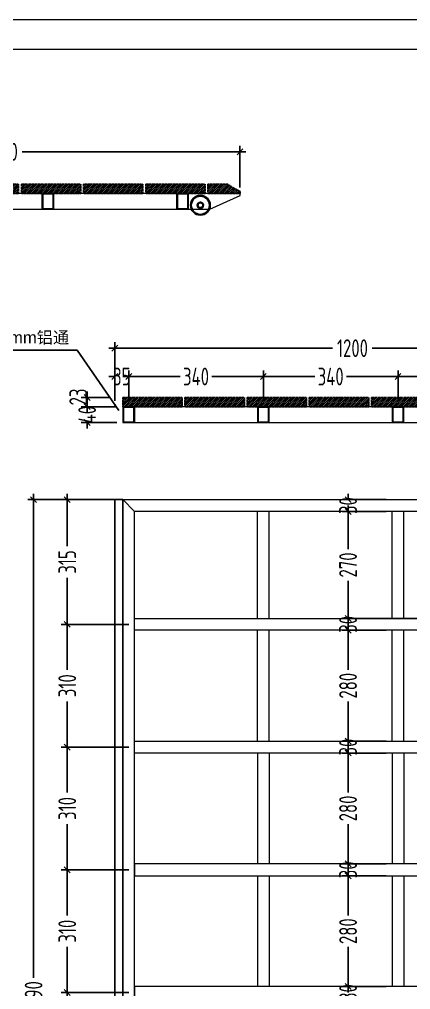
# Model space of a CAD drawing. Header units: millimetres. Extents: x 4 to 2106212, y -117026 to 198097.
# Drawn here: x 1828073 to 1829061, y 187559 to 190009 of the extents above; entities that cross this region are included whole.
import ezdxf

# ---------------------------------------------------------------- set-up
doc = ezdxf.new("R2010")
doc.units = ezdxf.units.MM
doc.linetypes.add('DASHED', pattern=[0.75, 0.5, -0.25])
doc.layers.add('1', color=7, linetype='Continuous', true_color=0xffffff)
for name, color, linetype, lineweight in [('dim', 6, 'Continuous', 13), ('图框', 7, 'Continuous', 13), ('文本', 3, 'Continuous', 13)]:
    doc.layers.add(name, color=color, linetype=linetype, lineweight=lineweight)
for name, color, linetype in [('HR-dimension', 9, 'Continuous'), ('标注', 9, 'Continuous'), ('面板', 44, 'Continuous')]:
    doc.layers.add(name, color=color, linetype=linetype)
doc.styles.add('Arial', font='arial.ttf')
doc.styles.add('hztxt', font='ros1.shx', dxfattribs={"width": 0.8, "bigfont": 'hztxt.shx'})
doc.dimstyles.new('DIM-15', dxfattribs={"dimscale": 15, "dimtxt": 3, "dimasz": 1, "dimexe": 1, "dimexo": 1, "dimgap": 0.5, "dimtad": 0, "dimdec": 1, "dimrnd": 0.0005, "dimzin": 9, "dimdsep": 46, "dimtxsty": 'hztxt', "dimblk": 'OBLIQUE', "dimcen": 0, "dimdle": 1, "dimclrd": 9, "dimclre": 9, "dimclrt": 2, "dimazin": 2, "dimtfac": 1, "dimtdec": 1, "dimtix": 1, "dimtofl": 0, "dimtmove": 2, "dimatfit": 3, "dimfxl": 1, "dimarcsym": 2})
doc.dimstyles.new('HR-BI-DIM5', dxfattribs={"dimscale": 6, "dimtxt": 5, "dimasz": 1, "dimexe": 1, "dimexo": 1.5, "dimgap": 2, "dimtad": 1, "dimdec": 1, "dimdsep": 46, "dimtxsty": 'hztxt', "dimcen": 0, "dimdle": 1, "dimclrd": 256, "dimclre": 256, "dimclrt": 2, "dimadec": 1, "dimazin": 0, "dimtfac": 1, "dimtdec": 1, "dimtix": 1, "dimtmove": 2, "dimatfit": 3, "dimfxl": 1, "dimtfill": 1, "dimtolj": 1, "dimtzin": 0, "dimarcsym": 1})

# ---------------------------------------------------------------- blocks, each defined once
blk = doc.blocks.new('lun')
for radius in [25, 22.9, 8.02, 6.5]:
    blk.add_circle((160995, 36747.8), radius)
blk = doc.blocks.new('zw$DD29')
at = {"layer": '面板', "linetype": 'DASHED', "ltscale": 5}
h = blk.add_hatch(dxfattribs=at)
h.set_pattern_fill('ANSI31', color=256)
h.set_pattern_definition([(45, (-3, 0), (-2.245064, 2.245064), [])])
h.paths.add_polyline_path([(160, 33), (10, 33), (10, 10), (37, 10), (160, 10)])
h = blk.add_hatch(dxfattribs=at)
h.set_pattern_fill('ANSI31', color=256)
h.set_pattern_definition([(45, (154, 2e-11), (-2.245064, 2.245064), [])])
h.paths.add_polyline_path([(317, 33), (167, 33), (167, 10), (194, 10), (317, 10)])
h = blk.add_hatch(dxfattribs=at)
h.set_pattern_fill('ANSI31', color=256)
h.set_pattern_definition([(45, (311, 5e-11), (-2.245064, 2.245064), [])])
h.paths.add_polyline_path([(474, 33), (324, 33), (324, 10), (351, 10), (474, 10)])
h = blk.add_hatch(dxfattribs=at)
h.set_pattern_fill('ANSI31', color=256)
h.set_pattern_definition([(45, (468, 7e-11), (-2.245064, 2.245064), [])])
h.paths.add_polyline_path([(631, 33), (481, 33), (481, 10), (508, 10), (631, 10)])
h = blk.add_hatch(dxfattribs=at)
h.set_pattern_fill('ANSI31', color=256)
h.set_pattern_definition([(45, (625, 1e-10), (-2.245064, 2.245064), [])])
h.paths.add_polyline_path([(788, 33), (638, 33), (638, 10), (665, 10), (788, 10)])
h = blk.add_hatch(dxfattribs=at)
h.set_pattern_fill('ANSI31', color=256)
h.set_pattern_definition([(45, (782, 1e-10), (-2.245064, 2.245064), [])])
h.paths.add_polyline_path([(945, 33), (795, 33), (795, 10), (822, 10), (945, 10)])
h = blk.add_hatch(dxfattribs=at)
h.set_pattern_fill('ANSI31', color=256)
h.set_pattern_definition([(45, (939, 1e-10), (-2.245064, 2.245064), [])])
h.paths.add_polyline_path([(1102, 33), (952, 33), (952, 10), (979, 10), (1102, 10)])
h = blk.add_hatch(dxfattribs=at)
h.set_pattern_fill('ANSI31', color=256)
h.set_pattern_definition([(45, (-20, 0), (-2.245064, 2.245064), [])])
h.paths.add_polyline_path([(1158.7, 33), (1109, 33), (1109, 10), (1190, 10), (1190, 15)])
at = {"layer": 'dim'}
for points in [[(40, 10), (10, 10), (10, -30), (40, -30)], [(38, 8), (12, 8), (12, -28), (38, -28)], [(1190, 10), (40, 10), (40, -30), (1113.8, -30), (1190, 5)], [(380, 10), (350, 10), (350, -30), (380, -30)], [(378, 8), (352, 8), (352, -28), (378, -28)], [(720, 10), (690, 10), (690, -30), (720, -30)], [(718, 8), (692, 8), (692, -28), (718, -28)], [(1060, 10), (1030, 10), (1030, -30), (1060, -30)], [(1058, 8), (1032, 8), (1032, -28), (1058, -28)]]:
    blk.add_lwpolyline(points, close=True, dxfattribs=at)
blk.add_circle((1090, -20), 6, dxfattribs=at)
at = {"layer": '面板', "linetype": 'DASHED', "ltscale": 5}
for points in [[(160, 10), (10, 10), (10, 33), (160, 33)], [(317, 10), (167, 10), (167, 33), (317, 33)], [(474, 10), (324, 10), (324, 33), (474, 33)], [(631, 10), (481, 10), (481, 33), (631, 33)], [(788, 10), (638, 10), (638, 33), (788, 33)], [(945, 10), (795, 10), (795, 33), (945, 33)], [(1102, 10), (952, 10), (952, 33), (1102, 33)], [(1190, 10), (1109, 10), (1109, 33), (1158.7, 33), (1190, 15)]]:
    blk.add_lwpolyline(points, close=True, dxfattribs=at)
at = {"color": 4, "extrusion": (0, 0, -1), "zscale": -1}
blk.add_blockref('lun', (-162085, -36767.8), dxfattribs=at)
blk = doc.blocks.new('_Oblique')
at = {"color": 0, "linetype": 'ByBlock', "lineweight": -2}
blk.add_line((-0.5, -0.5), (0.5, 0.5), dxfattribs=at)
blk = doc.blocks.new('*D388')
at = {"layer": 'Defpoints', "color": 0, "ltscale": 1.5, "transparency": 16777216}
for p in [(1828334.4, 188796.2), (1828109.3, 186306.2), (1828334.4, 186306.2)]:
    blk.add_point(p, dxfattribs=at)
at = {"layer": 'HR-dimension', "color": 9, "lineweight": -2, "ltscale": 1.5, "transparency": 16777216}
for p, q in [((1828319.4, 188796.2), (1828094.3, 188796.2)), ((1828109.3, 188811.2), (1828109.3, 187588.1)), ((1828109.3, 186291.2), (1828109.3, 187484.3)), ((1828319.4, 186306.2), (1828094.3, 186306.2))]:
    blk.add_line(p, q, dxfattribs=at)
at = {"layer": 'HR-dimension', "color": 9, "lineweight": -2, "ltscale": 1.5, "transparency": 16777216, "xscale": 15, "yscale": 15, "zscale": 15}
for p, rotation in [((1828109.3, 188796.2), 90), ((1828109.3, 186306.2), 270)]:
    blk.add_blockref('_Oblique', p, dxfattribs=dict(at, rotation=rotation))
at = {"layer": 'HR-dimension', "color": 2, "ltscale": 1.5, "transparency": 16777216, "insert": (1828109.3, 187536.2), "char_height": 45, "attachment_point": 5, "rotation": 90, "style": 'hztxt'}
blk.add_mtext('2490', dxfattribs=at)
blk = doc.blocks.new('*D389')
at = {"layer": 'Defpoints', "color": 0, "ltscale": 1.5, "transparency": 16777216}
for p in [(1828334.4, 188796.2), (1828194.2, 188481.2), (1828364.4, 188481.2)]:
    blk.add_point(p, dxfattribs=at)
at = {"layer": 'HR-dimension', "color": 9, "lineweight": -2, "ltscale": 1.5, "transparency": 16777216}
for p, q in [((1828319.4, 188796.2), (1828179.2, 188796.2)), ((1828194.2, 188811.2), (1828194.2, 188678.6)), ((1828194.2, 188466.2), (1828194.2, 188598.8)), ((1828349.4, 188481.2), (1828179.2, 188481.2))]:
    blk.add_line(p, q, dxfattribs=at)
at = {"layer": 'HR-dimension', "color": 9, "lineweight": -2, "ltscale": 1.5, "transparency": 16777216, "xscale": 15, "yscale": 15, "zscale": 15}
for p, rotation in [((1828194.2, 188796.2), 90), ((1828194.2, 188481.2), 270)]:
    blk.add_blockref('_Oblique', p, dxfattribs=dict(at, rotation=rotation))
at = {"layer": 'HR-dimension', "color": 2, "ltscale": 1.5, "transparency": 16777216, "insert": (1828194.2, 188638.7), "char_height": 45, "attachment_point": 5, "rotation": 90, "style": 'hztxt'}
blk.add_mtext('315', dxfattribs=at)
blk = doc.blocks.new('*D396')
at = {"layer": 'Defpoints', "color": 0, "ltscale": 1.5, "transparency": 16777216}
for p in [(1828364.4, 188481.2), (1828194.2, 188171.2), (1828364.4, 188171.2)]:
    blk.add_point(p, dxfattribs=at)
at = {"layer": 'HR-dimension', "color": 9, "lineweight": -2, "ltscale": 1.5, "transparency": 16777216}
for p, q in [((1828194.2, 188496.2), (1828194.2, 188366.1)), ((1828349.4, 188481.2), (1828179.2, 188481.2)), ((1828194.2, 188156.2), (1828194.2, 188286.3)), ((1828349.4, 188171.2), (1828179.2, 188171.2))]:
    blk.add_line(p, q, dxfattribs=at)
at = {"layer": 'HR-dimension', "color": 9, "lineweight": -2, "ltscale": 1.5, "transparency": 16777216, "xscale": 15, "yscale": 15, "zscale": 15}
for p, rotation in [((1828194.2, 188481.2), 90), ((1828194.2, 188171.2), 270)]:
    blk.add_blockref('_Oblique', p, dxfattribs=dict(at, rotation=rotation))
at = {"layer": 'HR-dimension', "color": 2, "ltscale": 1.5, "transparency": 16777216, "insert": (1828194.2, 188326.2), "char_height": 45, "attachment_point": 5, "rotation": 90, "style": 'hztxt'}
blk.add_mtext('310', dxfattribs=at)
blk = doc.blocks.new('*D309')
at = {"layer": 'Defpoints', "color": 0, "ltscale": 1.5, "transparency": 16777216}
for p in [(1828364.4, 188171.2), (1828194.2, 187861.2), (1828364.4, 187861.2)]:
    blk.add_point(p, dxfattribs=at)
at = {"layer": 'HR-dimension', "color": 9, "lineweight": -2, "ltscale": 1.5, "transparency": 16777216}
for p, q in [((1828194.2, 188186.2), (1828194.2, 188056.1)), ((1828349.4, 188171.2), (1828179.2, 188171.2)), ((1828194.2, 187846.2), (1828194.2, 187976.3)), ((1828349.4, 187861.2), (1828179.2, 187861.2))]:
    blk.add_line(p, q, dxfattribs=at)
at = {"layer": 'HR-dimension', "color": 9, "lineweight": -2, "ltscale": 1.5, "transparency": 16777216, "xscale": 15, "yscale": 15, "zscale": 15}
for p, rotation in [((1828194.2, 188171.2), 90), ((1828194.2, 187861.2), 270)]:
    blk.add_blockref('_Oblique', p, dxfattribs=dict(at, rotation=rotation))
at = {"layer": 'HR-dimension', "color": 2, "ltscale": 1.5, "transparency": 16777216, "insert": (1828194.2, 188016.2), "char_height": 45, "attachment_point": 5, "rotation": 90, "style": 'hztxt'}
blk.add_mtext('310', dxfattribs=at)
blk = doc.blocks.new('*D310')
at = {"layer": 'Defpoints', "color": 0, "ltscale": 1.5, "transparency": 16777216}
for p in [(1828349.4, 189107.1), (1828314.4, 189031), (1828349.4, 189031, 0)]:
    blk.add_point(p, dxfattribs=at)
at = {"layer": 'HR-dimension', "color": 9, "lineweight": -2, "ltscale": 1.5, "transparency": 16777216}
for p, q in [((1828314.4, 189107.1), (1828299.4, 189107.1)), ((1828314.4, 189046), (1828314.4, 189122.1)), ((1828349.4, 189046), (1828349.4, 189122.1)), ((1828349.4, 189107.1), (1828364.4, 189107.1))]:
    blk.add_line(p, q, dxfattribs=at)
at = {"layer": 'HR-dimension', "color": 9, "lineweight": -2, "ltscale": 1.5, "transparency": 16777216, "xscale": 15, "yscale": 15, "zscale": 15}
blk.add_blockref('_Oblique', (1828314.4, 189107.1), dxfattribs=at)
at = {"layer": 'HR-dimension', "color": 9, "lineweight": -2, "ltscale": 1.5, "transparency": 16777216, "xscale": 15, "yscale": 15, "zscale": 15, "rotation": 180}
blk.add_blockref('_Oblique', (1828349.4, 189107.1), dxfattribs=at)
at = {"layer": 'HR-dimension', "color": 2, "ltscale": 1.5, "transparency": 16777216, "insert": (1828331.9, 189107.1), "char_height": 45, "attachment_point": 5, "style": 'hztxt'}
blk.add_mtext('35', dxfattribs=at)
blk = doc.blocks.new('*D312')
at = {"layer": 'Defpoints', "color": 0, "ltscale": 1.5, "transparency": 16777216}
for p in [(1829514.4, 189178.7), (1828314.4, 189031), (1829514.4, 189031, 0)]:
    blk.add_point(p, dxfattribs=at)
at = {"layer": 'HR-dimension', "color": 9, "lineweight": -2, "ltscale": 1.5, "transparency": 16777216}
for p, q in [((1828314.4, 189046), (1828314.4, 189193.7)), ((1829514.4, 189046), (1829514.4, 189193.7)), ((1828299.4, 189178.7), (1828864.3, 189178.7)), ((1829529.4, 189178.7), (1828964.5, 189178.7))]:
    blk.add_line(p, q, dxfattribs=at)
at = {"layer": 'HR-dimension', "color": 9, "lineweight": -2, "ltscale": 1.5, "transparency": 16777216, "xscale": 15, "yscale": 15, "zscale": 15, "rotation": 180}
blk.add_blockref('_Oblique', (1828314.4, 189178.7), dxfattribs=at)
at = {"layer": 'HR-dimension', "color": 9, "lineweight": -2, "ltscale": 1.5, "transparency": 16777216, "xscale": 15, "yscale": 15, "zscale": 15}
blk.add_blockref('_Oblique', (1829514.4, 189178.7), dxfattribs=at)
at = {"layer": 'HR-dimension', "color": 2, "ltscale": 1.5, "transparency": 16777216, "insert": (1828914.4, 189178.7), "char_height": 45, "attachment_point": 5, "style": 'hztxt'}
blk.add_mtext('1200', dxfattribs=at)
blk = doc.blocks.new('*D397')
at = {"layer": 'Defpoints', "color": 0, "ltscale": 1.5, "transparency": 16777216}
for p in [(1828903.3, 188796.2), (1829014.4, 188796.2), (1829014.4, 188766.2, 0)]:
    blk.add_point(p, dxfattribs=at)
at = {"layer": 'HR-dimension', "color": 9, "lineweight": -2, "ltscale": 1.5, "transparency": 16777216}
for p, q in [((1828999.4, 188796.2), (1828888.3, 188796.2)), ((1828903.3, 188796.2), (1828903.3, 188811.2)), ((1828999.4, 188766.2), (1828888.3, 188766.2)), ((1828903.3, 188766.2), (1828903.3, 188751.2))]:
    blk.add_line(p, q, dxfattribs=at)
at = {"layer": 'HR-dimension', "color": 9, "lineweight": -2, "ltscale": 1.5, "transparency": 16777216, "xscale": 15, "yscale": 15, "zscale": 15}
for p, rotation in [((1828903.3, 188796.2), 270), ((1828903.3, 188766.2), 90)]:
    blk.add_blockref('_Oblique', p, dxfattribs=dict(at, rotation=rotation))
at = {"layer": 'HR-dimension', "color": 2, "ltscale": 1.5, "transparency": 16777216, "insert": (1828903.3, 188781.2), "char_height": 45, "attachment_point": 5, "rotation": 90, "style": 'hztxt'}
blk.add_mtext('30', dxfattribs=at)
blk = doc.blocks.new('*D313')
at = {"layer": 'Defpoints', "color": 0, "ltscale": 1.5, "transparency": 16777216}
for p in [(1829014.4, 188766.2, 0), (1828903.3, 188496.2), (1829014.4, 188496.2)]:
    blk.add_point(p, dxfattribs=at)
at = {"layer": 'HR-dimension', "color": 9, "lineweight": -2, "ltscale": 1.5, "transparency": 16777216}
for p, q in [((1828999.4, 188766.2), (1828888.3, 188766.2)), ((1828903.3, 188781.2), (1828903.3, 188671.1)), ((1828903.3, 188481.2), (1828903.3, 188591.3)), ((1828999.4, 188496.2), (1828888.3, 188496.2))]:
    blk.add_line(p, q, dxfattribs=at)
at = {"layer": 'HR-dimension', "color": 9, "lineweight": -2, "ltscale": 1.5, "transparency": 16777216, "xscale": 15, "yscale": 15, "zscale": 15}
for p, rotation in [((1828903.3, 188766.2), 90), ((1828903.3, 188496.2), 270)]:
    blk.add_blockref('_Oblique', p, dxfattribs=dict(at, rotation=rotation))
at = {"layer": 'HR-dimension', "color": 2, "ltscale": 1.5, "transparency": 16777216, "insert": (1828903.3, 188631.2), "char_height": 45, "attachment_point": 5, "rotation": 90, "style": 'hztxt'}
blk.add_mtext('270', dxfattribs=at)
blk = doc.blocks.new('*D398')
at = {"layer": 'Defpoints', "color": 0, "ltscale": 1.5, "transparency": 16777216}
for p in [(1829104.4, 188496.2), (1828903.3, 188466.2), (1829014.4, 188466.2)]:
    blk.add_point(p, dxfattribs=at)
at = {"layer": 'HR-dimension', "color": 9, "lineweight": -2, "ltscale": 1.5, "transparency": 16777216}
for p, q in [((1829089.4, 188496.2), (1828888.3, 188496.2)), ((1828903.3, 188496.2), (1828903.3, 188511.2)), ((1828999.4, 188466.2), (1828888.3, 188466.2)), ((1828903.3, 188466.2), (1828903.3, 188451.2))]:
    blk.add_line(p, q, dxfattribs=at)
at = {"layer": 'HR-dimension', "color": 9, "lineweight": -2, "ltscale": 1.5, "transparency": 16777216, "xscale": 15, "yscale": 15, "zscale": 15}
for p, rotation in [((1828903.3, 188496.2), 270), ((1828903.3, 188466.2), 90)]:
    blk.add_blockref('_Oblique', p, dxfattribs=dict(at, rotation=rotation))
at = {"layer": 'HR-dimension', "color": 2, "ltscale": 1.5, "transparency": 16777216, "insert": (1828903.3, 188481.2), "char_height": 45, "attachment_point": 5, "rotation": 90, "style": 'hztxt'}
blk.add_mtext('30', dxfattribs=at)
blk = doc.blocks.new('*D399')
at = {"layer": 'Defpoints', "color": 0, "ltscale": 1.5, "transparency": 16777216}
for p in [(1829014.4, 188466.2), (1828903.3, 188186.2), (1829014.4, 188186.2)]:
    blk.add_point(p, dxfattribs=at)
at = {"layer": 'HR-dimension', "color": 9, "lineweight": -2, "ltscale": 1.5, "transparency": 16777216}
for p, q in [((1828903.3, 188481.2), (1828903.3, 188366.1)), ((1828999.4, 188466.2), (1828888.3, 188466.2)), ((1828903.3, 188171.2), (1828903.3, 188286.3)), ((1828999.4, 188186.2), (1828888.3, 188186.2))]:
    blk.add_line(p, q, dxfattribs=at)
at = {"layer": 'HR-dimension', "color": 9, "lineweight": -2, "ltscale": 1.5, "transparency": 16777216, "xscale": 15, "yscale": 15, "zscale": 15}
for p, rotation in [((1828903.3, 188466.2), 90), ((1828903.3, 188186.2), 270)]:
    blk.add_blockref('_Oblique', p, dxfattribs=dict(at, rotation=rotation))
at = {"layer": 'HR-dimension', "color": 2, "ltscale": 1.5, "transparency": 16777216, "insert": (1828903.3, 188326.2), "char_height": 45, "attachment_point": 5, "rotation": 90, "style": 'hztxt'}
blk.add_mtext('280', dxfattribs=at)
blk = doc.blocks.new('*D314')
at = {"layer": 'Defpoints', "color": 0, "ltscale": 1.5, "transparency": 16777216}
for p in [(1829014.4, 188186.2), (1828903.3, 188156.2), (1829014.4, 188156.2, 0)]:
    blk.add_point(p, dxfattribs=at)
at = {"layer": 'HR-dimension', "color": 9, "lineweight": -2, "ltscale": 1.5, "transparency": 16777216}
for p, q in [((1828903.3, 188186.2), (1828903.3, 188201.2)), ((1828999.4, 188186.2), (1828888.3, 188186.2)), ((1828999.4, 188156.2), (1828888.3, 188156.2)), ((1828903.3, 188156.2), (1828903.3, 188141.2))]:
    blk.add_line(p, q, dxfattribs=at)
at = {"layer": 'HR-dimension', "color": 9, "lineweight": -2, "ltscale": 1.5, "transparency": 16777216, "xscale": 15, "yscale": 15, "zscale": 15}
for p, rotation in [((1828903.3, 188186.2), 270), ((1828903.3, 188156.2), 90)]:
    blk.add_blockref('_Oblique', p, dxfattribs=dict(at, rotation=rotation))
at = {"layer": 'HR-dimension', "color": 2, "ltscale": 1.5, "transparency": 16777216, "insert": (1828903.3, 188171.2), "char_height": 45, "attachment_point": 5, "rotation": 90, "style": 'hztxt'}
blk.add_mtext('30', dxfattribs=at)
blk = doc.blocks.new('*D400')
at = {"layer": 'Defpoints', "color": 0, "ltscale": 1.5, "transparency": 16777216}
for p in [(1829014.4, 188156.2, 0), (1828903.3, 187876.2), (1829014.4, 187876.2, 0)]:
    blk.add_point(p, dxfattribs=at)
at = {"layer": 'HR-dimension', "color": 9, "lineweight": -2, "ltscale": 1.5, "transparency": 16777216}
for p, q in [((1828999.4, 188156.2), (1828888.3, 188156.2)), ((1828903.3, 188171.2), (1828903.3, 188056.1)), ((1828903.3, 187861.2), (1828903.3, 187976.3)), ((1828999.4, 187876.2), (1828888.3, 187876.2))]:
    blk.add_line(p, q, dxfattribs=at)
at = {"layer": 'HR-dimension', "color": 9, "lineweight": -2, "ltscale": 1.5, "transparency": 16777216, "xscale": 15, "yscale": 15, "zscale": 15}
for p, rotation in [((1828903.3, 188156.2), 90), ((1828903.3, 187876.2), 270)]:
    blk.add_blockref('_Oblique', p, dxfattribs=dict(at, rotation=rotation))
at = {"layer": 'HR-dimension', "color": 2, "ltscale": 1.5, "transparency": 16777216, "insert": (1828903.3, 188016.2), "char_height": 45, "attachment_point": 5, "rotation": 90, "style": 'hztxt'}
blk.add_mtext('280', dxfattribs=at)
blk = doc.blocks.new('*D316')
at = {"layer": 'Defpoints', "color": 0, "ltscale": 1.5, "transparency": 16777216}
for p in [(1828630.4, 189674.8), (1827430.4, 189589.7, 0), (1828630.4, 189569.7)]:
    blk.add_point(p, dxfattribs=at)
at = {"layer": 'HR-dimension', "color": 9, "lineweight": -2, "ltscale": 1.5, "transparency": 16777216}
for p, q in [((1827415.4, 189674.8), (1827980.3, 189674.8)), ((1827430.4, 189604.7), (1827430.4, 189689.8)), ((1828645.4, 189674.8), (1828080.5, 189674.8)), ((1828630.4, 189584.7), (1828630.4, 189689.8))]:
    blk.add_line(p, q, dxfattribs=at)
at = {"layer": 'HR-dimension', "color": 9, "lineweight": -2, "ltscale": 1.5, "transparency": 16777216, "xscale": 15, "yscale": 15, "zscale": 15, "rotation": 180}
blk.add_blockref('_Oblique', (1827430.4, 189674.8), dxfattribs=at)
at = {"layer": 'HR-dimension', "color": 9, "lineweight": -2, "ltscale": 1.5, "transparency": 16777216, "xscale": 15, "yscale": 15, "zscale": 15}
blk.add_blockref('_Oblique', (1828630.4, 189674.8), dxfattribs=at)
at = {"layer": 'HR-dimension', "color": 2, "ltscale": 1.5, "transparency": 16777216, "insert": (1828030.4, 189674.8), "char_height": 45, "attachment_point": 5, "style": 'hztxt'}
blk.add_mtext('1200', dxfattribs=at)
blk = doc.blocks.new('*D317')
at = {"layer": 'Defpoints', "color": 0, "ltscale": 1.5, "transparency": 16777216}
for p in [(1828244.5, 189031), (1828334.4, 189031, 0), (1828334.4, 188991, 0)]:
    blk.add_point(p, dxfattribs=at)
at = {"layer": 'HR-dimension', "color": 9, "lineweight": -2, "ltscale": 1.5, "transparency": 16777216}
for p, q in [((1828244.5, 189031), (1828244.5, 189046)), ((1828319.4, 189031), (1828229.5, 189031)), ((1828319.4, 188991), (1828229.5, 188991)), ((1828244.5, 188991), (1828244.5, 188976))]:
    blk.add_line(p, q, dxfattribs=at)
at = {"layer": 'HR-dimension', "color": 9, "lineweight": -2, "ltscale": 1.5, "transparency": 16777216, "xscale": 15, "yscale": 15, "zscale": 15}
for p, rotation in [((1828244.5, 189031), 270), ((1828244.5, 188991), 90)]:
    blk.add_blockref('_Oblique', p, dxfattribs=dict(at, rotation=rotation))
at = {"layer": 'HR-dimension', "color": 2, "ltscale": 1.5, "transparency": 16777216, "insert": (1828244.5, 189011), "char_height": 45, "attachment_point": 5, "rotation": 90, "style": 'hztxt'}
blk.add_mtext('40', dxfattribs=at)
blk = doc.blocks.new('*D318')
at = {"layer": 'Defpoints', "color": 0, "ltscale": 1.5, "transparency": 16777216}
for p in [(1828244.5, 189054), (1828314.4, 189054), (1828314.4, 189031)]:
    blk.add_point(p, dxfattribs=at)
at = {"layer": 'HR-dimension', "color": 9, "lineweight": -2, "ltscale": 1.5, "transparency": 16777216}
for p, q in [((1828244.5, 189016), (1828244.5, 189069)), ((1828299.4, 189054), (1828229.5, 189054)), ((1828299.4, 189031), (1828229.5, 189031))]:
    blk.add_line(p, q, dxfattribs=at)
at = {"layer": 'HR-dimension', "color": 9, "lineweight": -2, "ltscale": 1.5, "transparency": 16777216, "xscale": 15, "yscale": 15, "zscale": 15}
for p, rotation in [((1828244.5, 189054), 90), ((1828244.5, 189031), 270)]:
    blk.add_blockref('_Oblique', p, dxfattribs=dict(at, rotation=rotation))
at = {"layer": 'HR-dimension', "color": 2, "ltscale": 1.5, "transparency": 16777216, "insert": (1828222, 189055.5), "char_height": 45, "attachment_point": 5, "rotation": 90, "style": 'hztxt'}
blk.add_mtext('23', dxfattribs=at)
blk = doc.blocks.new('*D425')
at = {"layer": 'Defpoints', "color": 0, "ltscale": 1.5, "transparency": 16777216}
for p in [(1828364.4, 187861.2), (1828194.2, 187551.2), (1828364.4, 187551.2)]:
    blk.add_point(p, dxfattribs=at)
at = {"layer": 'HR-dimension', "color": 9, "lineweight": -2, "ltscale": 1.5, "transparency": 16777216}
for p, q in [((1828349.4, 187861.2), (1828179.2, 187861.2)), ((1828194.2, 187876.2), (1828194.2, 187746.1)), ((1828194.2, 187536.2), (1828194.2, 187666.3)), ((1828349.4, 187551.2), (1828179.2, 187551.2))]:
    blk.add_line(p, q, dxfattribs=at)
at = {"layer": 'HR-dimension', "color": 9, "lineweight": -2, "ltscale": 1.5, "transparency": 16777216, "xscale": 15, "yscale": 15, "zscale": 15}
for p, rotation in [((1828194.2, 187861.2), 90), ((1828194.2, 187551.2), 270)]:
    blk.add_blockref('_Oblique', p, dxfattribs=dict(at, rotation=rotation))
at = {"layer": 'HR-dimension', "color": 2, "ltscale": 1.5, "transparency": 16777216, "insert": (1828194.2, 187706.2), "char_height": 45, "attachment_point": 5, "rotation": 90, "style": 'hztxt'}
blk.add_mtext('310', dxfattribs=at)
blk = doc.blocks.new('*D345')
at = {"layer": 'Defpoints', "color": 0, "ltscale": 1.5, "transparency": 16777216}
for p in [(1829014.4, 187876.2), (1828903.3, 187846.2), (1829014.4, 187846.2)]:
    blk.add_point(p, dxfattribs=at)
at = {"layer": 'HR-dimension', "color": 9, "lineweight": -2, "ltscale": 1.5, "transparency": 16777216}
for p, q in [((1828903.3, 187876.2), (1828903.3, 187891.2)), ((1828999.4, 187876.2), (1828888.3, 187876.2)), ((1828999.4, 187846.2), (1828888.3, 187846.2)), ((1828903.3, 187846.2), (1828903.3, 187831.2))]:
    blk.add_line(p, q, dxfattribs=at)
at = {"layer": 'HR-dimension', "color": 9, "lineweight": -2, "ltscale": 1.5, "transparency": 16777216, "xscale": 15, "yscale": 15, "zscale": 15}
for p, rotation in [((1828903.3, 187876.2), 270), ((1828903.3, 187846.2), 90)]:
    blk.add_blockref('_Oblique', p, dxfattribs=dict(at, rotation=rotation))
at = {"layer": 'HR-dimension', "color": 2, "ltscale": 1.5, "transparency": 16777216, "insert": (1828903.3, 187861.2), "char_height": 45, "attachment_point": 5, "rotation": 90, "style": 'hztxt'}
blk.add_mtext('30', dxfattribs=at)
blk = doc.blocks.new('*D346')
at = {"layer": 'Defpoints', "color": 0, "ltscale": 1.5, "transparency": 16777216}
for p in [(1829014.4, 187846.2), (1828903.3, 187566.2), (1829014.4, 187566.2)]:
    blk.add_point(p, dxfattribs=at)
at = {"layer": 'HR-dimension', "color": 9, "lineweight": -2, "ltscale": 1.5, "transparency": 16777216}
for p, q in [((1828903.3, 187861.2), (1828903.3, 187746.1)), ((1828999.4, 187846.2), (1828888.3, 187846.2)), ((1828903.3, 187551.2), (1828903.3, 187666.3)), ((1828999.4, 187566.2), (1828888.3, 187566.2))]:
    blk.add_line(p, q, dxfattribs=at)
at = {"layer": 'HR-dimension', "color": 9, "lineweight": -2, "ltscale": 1.5, "transparency": 16777216, "xscale": 15, "yscale": 15, "zscale": 15}
for p, rotation in [((1828903.3, 187846.2), 90), ((1828903.3, 187566.2), 270)]:
    blk.add_blockref('_Oblique', p, dxfattribs=dict(at, rotation=rotation))
at = {"layer": 'HR-dimension', "color": 2, "ltscale": 1.5, "transparency": 16777216, "insert": (1828903.3, 187706.2), "char_height": 45, "attachment_point": 5, "rotation": 90, "style": 'hztxt'}
blk.add_mtext('280', dxfattribs=at)
blk = doc.blocks.new('*D347')
at = {"layer": 'Defpoints', "color": 0, "ltscale": 1.5, "transparency": 16777216}
for p in [(1829014.4, 187566.2), (1828903.3, 187536.2), (1829014.4, 187536.2)]:
    blk.add_point(p, dxfattribs=at)
at = {"layer": 'HR-dimension', "color": 9, "lineweight": -2, "ltscale": 1.5, "transparency": 16777216}
for p, q in [((1828999.4, 187566.2), (1828888.3, 187566.2)), ((1828903.3, 187566.2), (1828903.3, 187581.2)), ((1828999.4, 187536.2), (1828888.3, 187536.2)), ((1828903.3, 187536.2), (1828903.3, 187521.2))]:
    blk.add_line(p, q, dxfattribs=at)
at = {"layer": 'HR-dimension', "color": 9, "lineweight": -2, "ltscale": 1.5, "transparency": 16777216, "xscale": 15, "yscale": 15, "zscale": 15}
for p, rotation in [((1828903.3, 187566.2), 270), ((1828903.3, 187536.2), 90)]:
    blk.add_blockref('_Oblique', p, dxfattribs=dict(at, rotation=rotation))
at = {"layer": 'HR-dimension', "color": 2, "ltscale": 1.5, "transparency": 16777216, "insert": (1828903.3, 187551.2), "char_height": 45, "attachment_point": 5, "rotation": 90, "style": 'hztxt'}
blk.add_mtext('30', dxfattribs=at)
blk = doc.blocks.new('*D188')
at = {"layer": 'Defpoints', "color": 0, "ltscale": 1.5, "transparency": 16777216}
for p in [(1828689.4, 189107.1), (1828349.4, 189031, 0), (1828689.4, 189031, 0)]:
    blk.add_point(p, dxfattribs=at)
at = {"layer": 'HR-dimension', "color": 9, "lineweight": -2, "ltscale": 1.5, "transparency": 16777216}
for p, q in [((1828334.4, 189107.1), (1828479.5, 189107.1)), ((1828349.4, 189046), (1828349.4, 189122.1)), ((1828704.4, 189107.1), (1828559.3, 189107.1)), ((1828689.4, 189046), (1828689.4, 189122.1))]:
    blk.add_line(p, q, dxfattribs=at)
at = {"layer": 'HR-dimension', "color": 9, "lineweight": -2, "ltscale": 1.5, "transparency": 16777216, "xscale": 15, "yscale": 15, "zscale": 15, "rotation": 180}
blk.add_blockref('_Oblique', (1828349.4, 189107.1), dxfattribs=at)
at = {"layer": 'HR-dimension', "color": 9, "lineweight": -2, "ltscale": 1.5, "transparency": 16777216, "xscale": 15, "yscale": 15, "zscale": 15}
blk.add_blockref('_Oblique', (1828689.4, 189107.1), dxfattribs=at)
at = {"layer": 'HR-dimension', "color": 2, "ltscale": 1.5, "transparency": 16777216, "insert": (1828519.4, 189107.1), "char_height": 45, "attachment_point": 5, "style": 'hztxt'}
blk.add_mtext('340', dxfattribs=at)
blk = doc.blocks.new('*D189')
at = {"color": 9, "lineweight": -2, "transparency": 16777216}
for p, q in [((1828674.4, 189107.1), (1828819.5, 189107.1)), ((1828689.4, 189046), (1828689.4, 189122.1)), ((1829044.4, 189107.1), (1828899.3, 189107.1)), ((1829029.4, 189046), (1829029.4, 189122.1))]:
    blk.add_line(p, q, dxfattribs=at)
at = {"layer": 'Defpoints', "color": 0, "transparency": 16777216}
for p in [(1829029.4, 189107.1), (1828689.4, 189031, 0), (1829029.4, 189031, 0)]:
    blk.add_point(p, dxfattribs=at)
at = {"color": 9, "lineweight": -2, "transparency": 16777216, "xscale": 15, "yscale": 15, "zscale": 15, "rotation": 180}
blk.add_blockref('_Oblique', (1828689.4, 189107.1), dxfattribs=at)
at = {"color": 9, "lineweight": -2, "transparency": 16777216, "xscale": 15, "yscale": 15, "zscale": 15}
blk.add_blockref('_Oblique', (1829029.4, 189107.1), dxfattribs=at)
at = {"color": 2, "transparency": 16777216, "insert": (1828859.4, 189107.1), "char_height": 45, "attachment_point": 5, "style": 'hztxt'}
blk.add_mtext('340', dxfattribs=at)
blk = doc.blocks.new('*D190')
at = {"color": 9, "lineweight": -2, "transparency": 16777216}
for p, q in [((1829014.4, 189107.1), (1829159.5, 189107.1)), ((1829029.4, 189046), (1829029.4, 189122.1)), ((1829384.4, 189107.1), (1829239.3, 189107.1)), ((1829369.4, 189046), (1829369.4, 189122.1))]:
    blk.add_line(p, q, dxfattribs=at)
at = {"layer": 'Defpoints', "color": 0, "transparency": 16777216}
for p in [(1829369.4, 189107.1), (1829029.4, 189031, 0), (1829369.4, 189031, 0)]:
    blk.add_point(p, dxfattribs=at)
at = {"color": 9, "lineweight": -2, "transparency": 16777216, "xscale": 15, "yscale": 15, "zscale": 15, "rotation": 180}
blk.add_blockref('_Oblique', (1829029.4, 189107.1), dxfattribs=at)
at = {"color": 9, "lineweight": -2, "transparency": 16777216, "xscale": 15, "yscale": 15, "zscale": 15}
blk.add_blockref('_Oblique', (1829369.4, 189107.1), dxfattribs=at)
at = {"color": 2, "transparency": 16777216, "insert": (1829199.4, 189107.1), "char_height": 45, "attachment_point": 5, "style": 'hztxt'}
blk.add_mtext('340', dxfattribs=at)
blk = doc.blocks.new('GW-TK')
at = {"layer": '图框'}
for points in [[(927183.55, 464715.01), (927603.55, 464715.01), (927603.55, 464418.01), (927183.55, 464418.01)], [(927188.55, 464710.01), (927598.55, 464710.01), (927598.55, 464423.01), (927188.55, 464423.01)]]:
    blk.add_lwpolyline(points, close=True, dxfattribs=at)
blk = doc.blocks.new('*D600')
at = {"layer": 'Defpoints', "color": 0, "ltscale": 1.5, "transparency": 16777216}
for p in [(1828364.4, 187551.2), (1828194.2, 187241.2), (1828364.4, 187241.2)]:
    blk.add_point(p, dxfattribs=at)
at = {"layer": 'HR-dimension', "color": 9, "lineweight": -2, "ltscale": 1.5, "transparency": 16777216}
for p, q in [((1828194.2, 187566.2), (1828194.2, 187436.1)), ((1828349.4, 187551.2), (1828179.2, 187551.2)), ((1828194.2, 187226.2), (1828194.2, 187356.3)), ((1828349.4, 187241.2), (1828179.2, 187241.2))]:
    blk.add_line(p, q, dxfattribs=at)
at = {"layer": 'HR-dimension', "color": 9, "lineweight": -2, "ltscale": 1.5, "transparency": 16777216, "xscale": 15, "yscale": 15, "zscale": 15}
for p, rotation in [((1828194.2, 187551.2), 90), ((1828194.2, 187241.2), 270)]:
    blk.add_blockref('_Oblique', p, dxfattribs=dict(at, rotation=rotation))
at = {"layer": 'HR-dimension', "color": 2, "ltscale": 1.5, "transparency": 16777216, "insert": (1828194.2, 187396.2), "char_height": 45, "attachment_point": 5, "rotation": 90, "style": 'hztxt'}
blk.add_mtext('310', dxfattribs=at)

msp = doc.modelspace()

# ---------------------------------------------------------------- linework, layer by layer
at = {"layer": '1', "color": 1}
msp.add_lwpolyline([(1828314.4362, 188796.1773), (1828334.4354, 188796.1773), (1828334.4354, 186306.1828), (1828314.4362, 186306.1828)], close=True, dxfattribs=at)
at = {"layer": '图框'}
for p, q in [((1828364.4354, 186336.1828), (1828364.4354, 188766.1773)), ((1828674.4354, 188496.18, 0), (1828674.4354, 188766.1773, -0.0005)), ((1828704.4354, 188496.18, 0), (1828704.4354, 188766.1773, -0.0005)), ((1829014.3974, 188496.18, 0), (1829014.3974, 188766.1773, -0.0005)), ((1829044.3974, 188496.18, 0), (1829044.3974, 188766.1773, -0.0005)), ((1828674.4354, 188186.18), (1828674.4354, 188466.18)), ((1828704.4354, 188186.18), (1828704.4354, 188466.18)), ((1829014.3974, 188186.18), (1829014.3974, 188466.18)), ((1829044.3974, 188186.18), (1829044.3974, 188466.18)), ((1828674.4354, 188156.18, 0), (1828674.4354, 187876.18, -0.0002)), ((1828704.4354, 188156.18, 0), (1828704.4354, 187876.18, -0.0002)), ((1829014.3974, 188156.18, 0), (1829014.3974, 187876.18, -0.0002)), ((1829044.3974, 188156.18, 0), (1829044.3974, 187876.18, -0.0002)), ((1828674.4354, 187846.18, -0.0002), (1828674.4354, 187566.18, -0.0004)), ((1828704.4354, 187846.18, -0.0002), (1828704.4354, 187566.18, -0.0004)), ((1829014.3974, 187846.18, -0.0002), (1829014.3974, 187566.18, -0.0004)), ((1829044.3974, 187846.18, -0.0002), (1829044.3974, 187566.18, -0.0004))]:
    msp.add_line(p, q, dxfattribs=at)
for points in [[(1829514.4354, 188766.1773), (1828364.4354, 188766.1773), (1828334.4354, 188796.1773), (1829514.4354, 188796.1773)], [(1829514.4354, 188466.18), (1828364.4354, 188466.18), (1828364.4354, 188496.18), (1829514.4354, 188496.18)], [(1829514.4354, 188156.18), (1828364.4354, 188156.18), (1828364.4354, 188186.18), (1829514.4354, 188186.18)], [(1829514.4354, 187876.18), (1828364.4354, 187876.18), (1828364.4354, 187846.18), (1829514.4354, 187846.18)], [(1829514.4354, 187566.18), (1828364.4354, 187566.18), (1828364.4354, 187536.18), (1829514.4354, 187536.18)]]:
    msp.add_lwpolyline(points, close=True, dxfattribs=at)

# ---------------------------------------------------------------- block references
at = {"layer": '1', "color": 1}
msp.add_blockref('zw$DD29', (1828324.4354, 189021.0261, -0.0005), dxfattribs=at)
at = {"layer": '文本', "xscale": 15, "yscale": 15, "zscale": 15}
msp.add_blockref('GW-TK', (-12081157.0574, -6780716.0096), dxfattribs=at)
at = {"layer": '标注'}
msp.add_blockref('zw$DD29', (1827440.44, 189559.7049), dxfattribs=at)

# ---------------------------------------------------------------- texts
at = {"layer": '文本', "style": 'Arial'}
msp.add_text('%%C20x3.5mm铝通', height=30, dxfattribs=at).set_placement((1827888.9572, 189190.7981))

# ---------------------------------------------------------------- dimensions: what is measured, and where the dimension line sits
for base, p1, p2, picture, middle in [((1829029.3974, 189107.0819), (1828689.4354, 189031.0261, -0.0005), (1829029.3974, 189031.0261, -0.0005), '*D189', (1828859.4164, 189107.0819)), ((1829369.4354, 189107.0819), (1829029.3974, 189031.0261, -0.0005), (1829369.4354, 189031.0261, -0.0005), '*D190', (1829199.4164, 189107.0819))]:
    dim = msp.add_linear_dim(base=base, p1=p1, p2=p2, dimstyle='DIM-15')
    dim.commit()
    dim.dimension.update_dxf_attribs({"geometry": picture, "text_midpoint": middle})
at = {"layer": 'HR-dimension', "ltscale": 1.5}
for base, p1, p2, picture, middle in [((1828630.44, 189674.8064), (1827430.44, 189589.7049, 0.0005), (1828630.44, 189569.7049), '*D316', (1828030.44, 189674.8064)), ((1829514.4354, 189178.7168), (1828314.4354, 189031.0261), (1829514.4354, 189031.0261, -0.0005), '*D312', (1828914.4354, 189178.7168)), ((1828349.4354, 189107.0819), (1828314.4354, 189031.0261), (1828349.4354, 189031.0261, -0.0005), '*D310', (1828331.9354, 189107.0819)), ((1828689.4354, 189107.0819), (1828349.4354, 189031.0261, -0.0005), (1828689.4354, 189031.0261, -0.0005), '*D188', (1828519.4354, 189107.0819))]:
    dim = msp.add_linear_dim(base=base, p1=p1, p2=p2, dimstyle='DIM-15', dxfattribs=at)
    dim.commit()
    dim.dimension.update_dxf_attribs({"geometry": picture, "text_midpoint": middle})
for base, p1, p2, picture, middle in [((1828244.5227, 189054.0261), (1828314.4354, 189031.0261), (1828314.4354, 189054.0261), '*D318', (1828222.0227, 189055.5014)), ((1828109.349, 186306.1828), (1828334.4354, 188796.1773), (1828334.4354, 186306.1828), '*D388', (1828109.349, 187536.18))]:
    dim = msp.add_linear_dim(base=base, p1=p1, p2=p2, angle=90, dimstyle='DIM-15', dxfattribs=at)
    dim.commit()
    dim.dimension.update_dxf_attribs({"geometry": picture, "text_midpoint": middle, "dimtype": 160})
for base, p1, p2, picture, middle in [((1828244.5227, 189031.0261), (1828334.4354, 188991.0261, -0.0005), (1828334.4354, 189031.0261, -0.0005), '*D317', (1828244.5227, 189011.0261)), ((1828903.2689, 188796.1773), (1829014.3974, 188766.1773, -0.0005), (1829014.3974, 188796.1773), '*D397', (1828903.2689, 188781.1773)), ((1828194.2045, 188481.18), (1828334.4354, 188796.1773), (1828364.4354, 188481.18), '*D389', (1828194.2045, 188638.6787)), ((1828903.2689, 188496.18), (1829014.3974, 188766.1773, -0.0005), (1829014.3974, 188496.18), '*D313', (1828903.2689, 188631.1787)), ((1828194.2045, 188171.18), (1828364.4354, 188481.18), (1828364.4354, 188171.18), '*D396', (1828194.2045, 188326.18)), ((1828903.2689, 188466.18), (1829104.4354, 188496.18), (1829014.3974, 188466.18), '*D398', (1828903.2689, 188481.18)), ((1828903.2689, 188186.18), (1829014.3974, 188466.18), (1829014.3974, 188186.18), '*D399', (1828903.2689, 188326.18)), ((1828903.2689, 188156.18), (1829014.3974, 188186.18), (1829014.3974, 188156.18, 0), '*D314', (1828903.2689, 188171.18)), ((1828194.2045, 187861.18), (1828364.4354, 188171.18), (1828364.4354, 187861.18), '*D309', (1828194.2045, 188016.18)), ((1828903.2689, 187876.18), (1829014.3974, 188156.18, 0), (1829014.3974, 187876.18, -0.0002), '*D400', (1828903.2689, 188016.18)), ((1828903.2689, 187846.18), (1829014.3974, 187876.18), (1829014.3974, 187846.18), '*D345', (1828903.2689, 187861.18)), ((1828194.2045, 187551.18), (1828364.4354, 187861.18), (1828364.4354, 187551.18), '*D425', (1828194.2045, 187706.18)), ((1828903.2689, 187566.18), (1829014.3974, 187846.18), (1829014.3974, 187566.18), '*D346', (1828903.2689, 187706.18)), ((1828194.2045, 187241.18), (1828364.4354, 187551.18), (1828364.4354, 187241.18), '*D600', (1828194.2045, 187396.18)), ((1828903.2689, 187536.18), (1829014.3974, 187566.18), (1829014.3974, 187536.18), '*D347', (1828903.2689, 187551.18))]:
    dim = msp.add_linear_dim(base=base, p1=p1, p2=p2, angle=90, dimstyle='DIM-15', dxfattribs=at)
    dim.commit()
    dim.dimension.update_dxf_attribs({"geometry": picture, "text_midpoint": middle})

# ---------------------------------------------------------------- leaders
at = {"layer": 'HR-dimension'}
msp.add_leader([(1828324.4354, 189021.0261, -0.0005), (1828218.8542, 189173.9166, -0.0005), (1827895.4318, 189173.9166, -0.0005)], dimstyle='HR-BI-DIM5', override={"dimasz": 3, "dimtad": 0}, dxfattribs=at)

doc.saveas('drawing.dxf')
